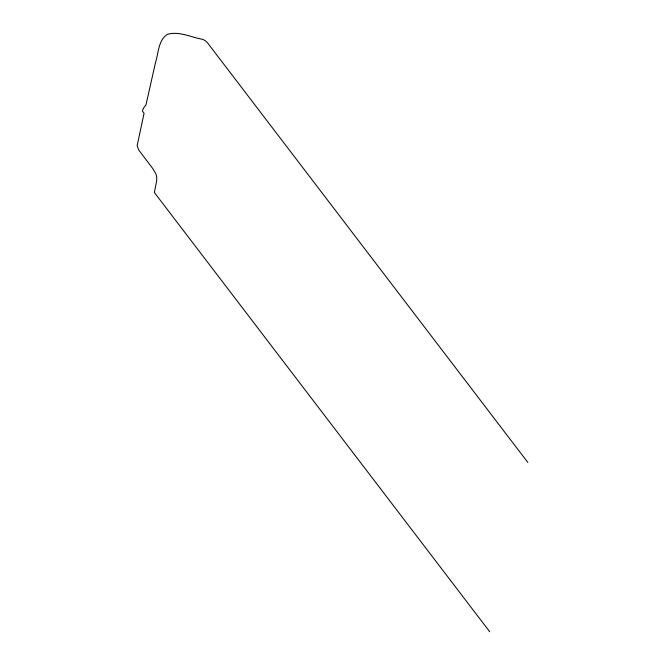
<?xml version="1.0" encoding="UTF-8"?>
<svg xmlns="http://www.w3.org/2000/svg" width="665" height="665" viewBox="0 0 665 665"><rect width="100%" height="100%" fill="white"/><g stroke="black" fill="none" stroke-linecap="round" stroke-linejoin="round"><path stroke-width="1" d="M527.852 462.458L209.882 45.943C207.688 42.701 204.978 39.401 200.805 38.952C189.982 36.775 178.636 31.114 167.505 34.289C158.154 40.083 158.594 53.05 155.527 62.452L145.992 104.779L143.54 108.079L142.327 110.939L144.081 113.241L137.148 145.643L138.694 149.949L152.825 168.619L156.051 174.18L156.749 177.331L156.632 181.055L154.355 192.484L489.706 631.75"/></g></svg>
